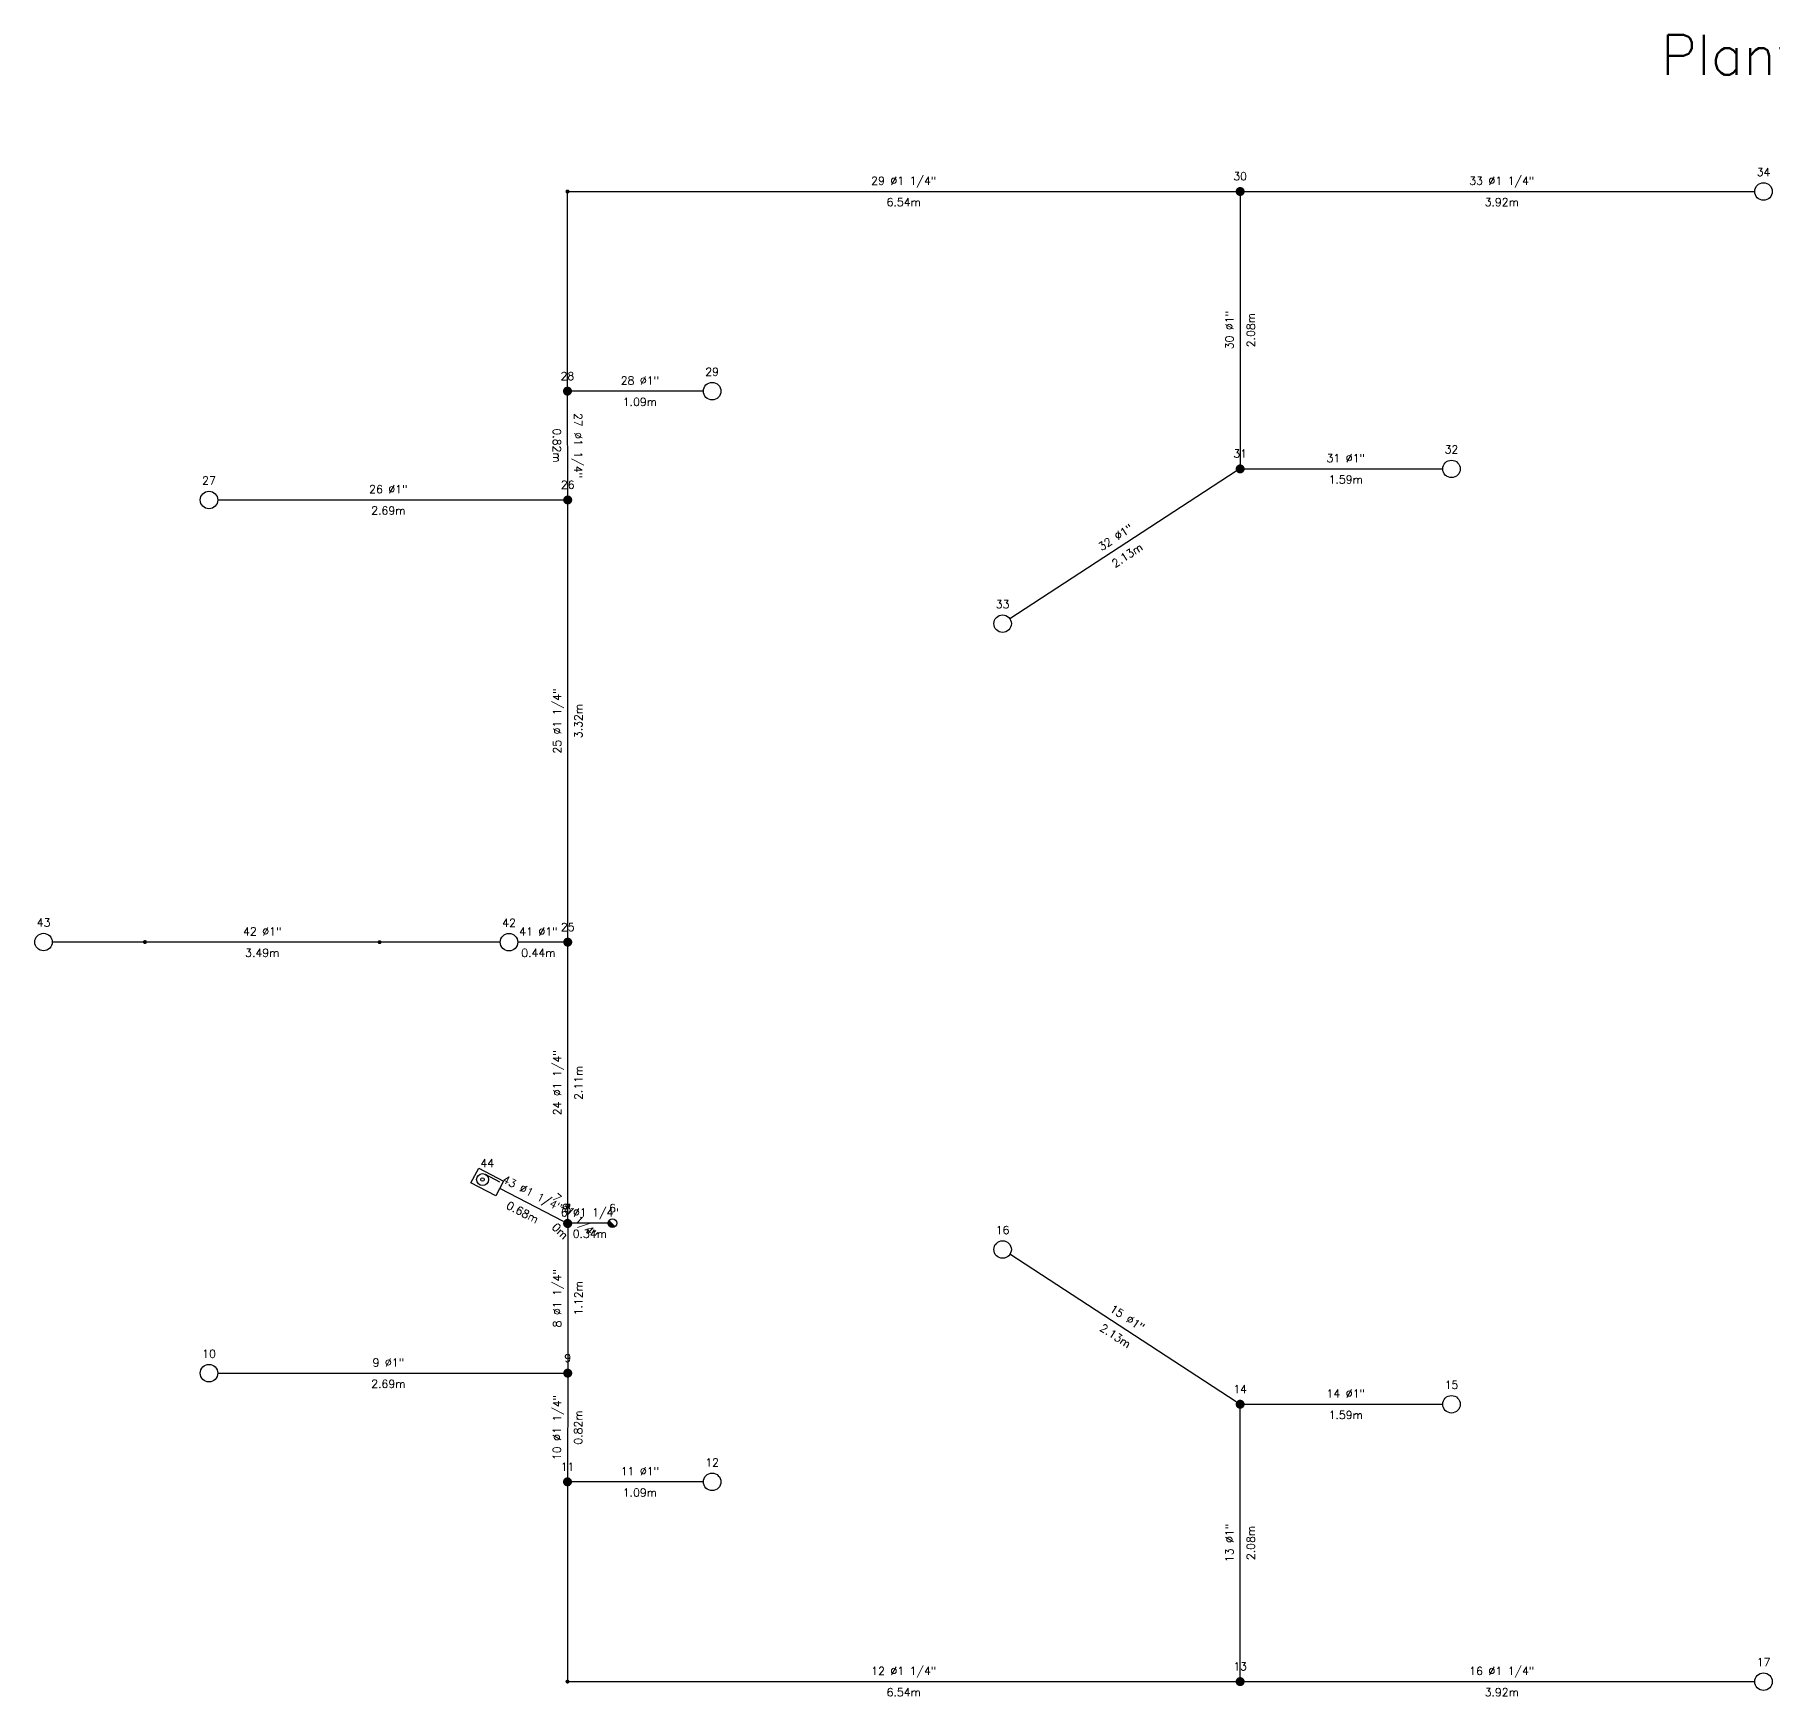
# Model space of a CAD drawing. Header units: metres. Extents: x -51.3 to 24.5, y -64.9 to 26.1.
# Drawn here: x -43.16 to -29.24, y -46.02 to -32.71 of the extents above; entities that cross this region are included whole.
import ezdxf
from ezdxf.enums import TextEntityAlignment as Align

# ---------------------------------------------------------------- set-up
doc = ezdxf.new("R2010")
doc.units = ezdxf.units.M
doc.header["$LTSCALE"] = 12.7
doc.layers.get('0').update_dxf_attribs({"linetype": 'CONTINUOUS'})
for name, color, linetype in [('TEXTO_NUDOS', 7, 'CONTINUOUS'), ('TEXTO_RAMAS', 7, 'CONTINUOUS'), ('UNIFILAR', 7, 'CONTINUOUS')]:
    doc.layers.add(name, color=color, linetype=linetype)
doc.styles.add('ROMANS', font='Romans', dxfattribs={"height": 0.0635})

# ---------------------------------------------------------------- blocks, each defined once
blk = doc.blocks.new('CONEXION_PLANTAS_IPCI')
at = {"color": 0, "linetype": 'Continuous'}
blk.add_circle((-0.004736, -0.005671), 1.5, dxfattribs=at)
for points in [[(-1.499779, 0.11617), (-1.504474, -0.033694), (0.363297, -1.459821), (0.216286, -1.489298)], [(-1.480147, 0.264817), (-1.499779, 0.11617), (0.506632, -1.415814), (0.363297, -1.459821)], [(-1.445772, 0.410761), (-1.480147, 0.264817), (0.644856, -1.357718), (0.506632, -1.415814)], [(-1.396999, 0.552544), (-1.445772, 0.410761), (0.77659, -1.286112), (0.644856, -1.357718)], [(-1.334315, 0.688749), (-1.396999, 0.552544), (0.900518, -1.201713), (0.77659, -1.286112)], [(-1.258346, 0.818016), (-1.334315, 0.688749), (1.0154, -1.105363), (0.900518, -1.201713)], [(-1.169852, 0.939054), (-1.258346, 0.818016), (1.047775, -1.074419), (1.0154, -1.105363)], [(-1.069716, 1.050651), (-1.169852, 0.939054), (-0.004736, -0.005671), (1.047775, -1.074419)], [(-1.504474, -0.033694), (-1.494184, -0.183278), (0.216286, -1.489298), (0.067066, -1.503952)], [(-1.494184, -0.183278), (-1.469012, -0.331087), (0.067066, -1.503952), (-0.082871, -1.503635)], [(-1.469012, -0.331087), (-1.429209, -0.475645), (-0.082871, -1.503635), (-0.232027, -1.488351)], [(-1.429209, -0.475645), (-1.375174, -0.615507), (-0.232027, -1.488351), (-0.378913, -1.458252)], [(-1.375174, -0.615507), (-1.307445, -0.749276), (-0.378913, -1.458252), (-0.52206, -1.41364)], [(-1.307445, -0.749276), (-1.226701, -0.875615), (-0.52206, -1.41364), (-0.660037, -1.35496)], [(-1.226701, -0.875615), (-1.133746, -0.993262), (-0.660037, -1.35496), (-0.791468, -1.282798)], [(-1.133746, -0.993262), (-1.029511, -1.101041), (-0.791468, -1.282798), (-0.915037, -1.197876)]]:
    blk.add_solid(points, dxfattribs=at)
blk = doc.blocks.new('BOCA_INCENDIOS_IPCI')
at = {"color": 0, "linetype": 'Continuous'}
for p, q in [((-2, 1.2), (2, 1.2)), ((-2, -1.2), (-2, 1.2)), ((-0.75, 0.85), (1.535532, 0.85)), ((2, 1.2), (2, -1.2)), ((2, -1.2), (-2, -1.2))]:
    blk.add_line(p, q, dxfattribs=at)
for radius in [0.85, 0.25]:
    blk.add_circle((-0.75, 0), radius, dxfattribs=at)
blk = doc.blocks.new('NUDO_PASO_IPCI')
at = {"color": 0, "linetype": 'Continuous'}
for points in [[(-0.742494, 0.10584), (-0.749351, 0.031185), (-0.748721, -0.043781), (-0.749351, 0.031185)], [(-0.728219, 0.179437), (-0.742494, 0.10584), (-0.74061, -0.118309), (-0.748721, -0.043781)], [(-0.706667, 0.251241), (-0.728219, 0.179437), (-0.725099, -0.191656), (-0.74061, -0.118309)], [(-0.678054, 0.320535), (-0.706667, 0.251241), (-0.702343, -0.263087), (-0.725099, -0.191656)], [(-0.642667, 0.386626), (-0.678054, 0.320535), (-0.672569, -0.33189), (-0.702343, -0.263087)], [(-0.600858, 0.448854), (-0.642667, 0.386626), (-0.636075, -0.397377), (-0.672569, -0.33189)], [(-0.553045, 0.506597), (-0.600858, 0.448854), (-0.593226, -0.458893), (-0.636075, -0.397377)], [(-0.499707, 0.559279), (-0.553045, 0.506597), (-0.544449, -0.515825), (-0.593226, -0.458893)], [(-0.441376, 0.606372), (-0.499707, 0.559279), (-0.490233, -0.567602), (-0.544449, -0.515825)], [(-0.378635, 0.647407), (-0.441376, 0.606372), (-0.431118, -0.613708), (-0.490233, -0.567602)], [(-0.31211, 0.681973), (-0.378635, 0.647407), (-0.367696, -0.653682), (-0.431118, -0.613708)], [(-0.242467, 0.709725), (-0.31211, 0.681973), (-0.300599, -0.687124), (-0.367696, -0.653682)], [(-0.170402, 0.730386), (-0.242467, 0.709725), (-0.2305, -0.713702), (-0.300599, -0.687124)], [(-0.096633, 0.743749), (-0.170402, 0.730386), (-0.158097, -0.733148), (-0.2305, -0.713702)], [(-0.0219, 0.74968), (-0.096633, 0.743749), (-0.084114, -0.745268), (-0.158097, -0.733148)], [(0.053053, 0.748121), (-0.0219, 0.74968), (-0.009291, -0.749942), (-0.084114, -0.745268)], [(0.127475, 0.739087), (0.053053, 0.748121), (0.065624, -0.747123), (-0.009291, -0.749942)], [(0.200624, 0.722669), (0.127475, 0.739087), (0.139884, -0.736839), (0.065624, -0.747123)], [(0.271768, 0.699029), (0.200624, 0.722669), (0.212747, -0.719193), (0.139884, -0.736839)], [(0.340197, 0.668406), (0.271768, 0.699029), (0.283483, -0.694361), (0.212747, -0.719193)], [(0.405227, 0.631103), (0.340197, 0.668406), (0.351388, -0.662591), (0.283483, -0.694361)], [(0.466207, 0.587495), (0.405227, 0.631103), (0.415781, -0.624201), (0.351388, -0.662591)], [(0.52253, 0.538017), (0.466207, 0.587495), (0.47602, -0.579573), (0.415781, -0.624201)], [(0.573632, 0.483163), (0.52253, 0.538017), (0.531502, -0.529155), (0.47602, -0.579573)], [(0.619002, 0.423482), (0.573632, 0.483163), (0.581674, -0.47345), (0.531502, -0.529155)], [(0.658187, 0.359569), (0.619002, 0.423482), (0.626035, -0.413014), (0.581674, -0.47345)], [(0.690796, 0.292064), (0.658187, 0.359569), (0.66414, -0.348452), (0.626035, -0.413014)], [(0.716502, 0.22164), (0.690796, 0.292064), (0.695609, -0.280407), (0.66414, -0.348452)], [(0.73505, 0.149002), (0.716502, 0.22164), (0.720128, -0.209562), (0.695609, -0.280407)], [(0.746253, 0.074875), (0.73505, 0.149002), (0.737451, -0.136622), (0.720128, -0.209562)], [(0.75, 0), (0.746253, 0.074875), (0.747407, -0.062317), (0.737451, -0.136622)]]:
    blk.add_solid(points, dxfattribs=at)
blk = doc.blocks.new('ROCIADOR_AUTOMATICO_IPCI')
at = {"color": 0, "linetype": 'Continuous'}
blk.add_circle((-0.004736, -0.005671), 1.5, dxfattribs=at)
blk = doc.blocks.new('NUDO_DERIVACION_IPCI')
at = {"color": 0, "linetype": 'Continuous'}
for points in [[(-0.742494, 0.10584), (-0.749351, 0.031185), (-0.748721, -0.043781), (-0.749351, 0.031185)], [(-0.728219, 0.179437), (-0.742494, 0.10584), (-0.74061, -0.118309), (-0.748721, -0.043781)], [(-0.706667, 0.251241), (-0.728219, 0.179437), (-0.725099, -0.191656), (-0.74061, -0.118309)], [(-0.678054, 0.320535), (-0.706667, 0.251241), (-0.702343, -0.263087), (-0.725099, -0.191656)], [(-0.642667, 0.386626), (-0.678054, 0.320535), (-0.672569, -0.33189), (-0.702343, -0.263087)], [(-0.600858, 0.448854), (-0.642667, 0.386626), (-0.636075, -0.397377), (-0.672569, -0.33189)], [(-0.553045, 0.506597), (-0.600858, 0.448854), (-0.593226, -0.458893), (-0.636075, -0.397377)], [(-0.499707, 0.559279), (-0.553045, 0.506597), (-0.544449, -0.515825), (-0.593226, -0.458893)], [(-0.441376, 0.606372), (-0.499707, 0.559279), (-0.490233, -0.567602), (-0.544449, -0.515825)], [(-0.378635, 0.647407), (-0.441376, 0.606372), (-0.431118, -0.613708), (-0.490233, -0.567602)], [(-0.31211, 0.681973), (-0.378635, 0.647407), (-0.367696, -0.653682), (-0.431118, -0.613708)], [(-0.242467, 0.709725), (-0.31211, 0.681973), (-0.300599, -0.687124), (-0.367696, -0.653682)], [(-0.170402, 0.730386), (-0.242467, 0.709725), (-0.2305, -0.713702), (-0.300599, -0.687124)], [(-0.096633, 0.743749), (-0.170402, 0.730386), (-0.158097, -0.733148), (-0.2305, -0.713702)], [(-0.0219, 0.74968), (-0.096633, 0.743749), (-0.084114, -0.745268), (-0.158097, -0.733148)], [(0.053053, 0.748121), (-0.0219, 0.74968), (-0.009291, -0.749942), (-0.084114, -0.745268)], [(0.127475, 0.739087), (0.053053, 0.748121), (0.065624, -0.747123), (-0.009291, -0.749942)], [(0.200624, 0.722669), (0.127475, 0.739087), (0.139884, -0.736839), (0.065624, -0.747123)], [(0.271768, 0.699029), (0.200624, 0.722669), (0.212747, -0.719193), (0.139884, -0.736839)], [(0.340197, 0.668406), (0.271768, 0.699029), (0.283483, -0.694361), (0.212747, -0.719193)], [(0.405227, 0.631103), (0.340197, 0.668406), (0.351388, -0.662591), (0.283483, -0.694361)], [(0.466207, 0.587495), (0.405227, 0.631103), (0.415781, -0.624201), (0.351388, -0.662591)], [(0.52253, 0.538017), (0.466207, 0.587495), (0.47602, -0.579573), (0.415781, -0.624201)], [(0.573632, 0.483163), (0.52253, 0.538017), (0.531502, -0.529155), (0.47602, -0.579573)], [(0.619002, 0.423482), (0.573632, 0.483163), (0.581674, -0.47345), (0.531502, -0.529155)], [(0.658187, 0.359569), (0.619002, 0.423482), (0.626035, -0.413014), (0.581674, -0.47345)], [(0.690796, 0.292064), (0.658187, 0.359569), (0.66414, -0.348452), (0.626035, -0.413014)], [(0.716502, 0.22164), (0.690796, 0.292064), (0.695609, -0.280407), (0.66414, -0.348452)], [(0.73505, 0.149002), (0.716502, 0.22164), (0.720128, -0.209562), (0.695609, -0.280407)], [(0.746253, 0.074875), (0.73505, 0.149002), (0.737451, -0.136622), (0.720128, -0.209562)], [(0.75, 0), (0.746253, 0.074875), (0.747407, -0.062317), (0.737451, -0.136622)]]:
    blk.add_solid(points, dxfattribs=at)

msp = doc.modelspace()

# ---------------------------------------------------------------- linework, layer by layer
at = {"layer": 'UNIFILAR', "color": 94, "linetype": 'Continuous'}
for p, q in [((-38.891, -35.529, 2.672), (-38.891, -33.981, 2.672)), ((-38.875, -33.965, 2.672), (-33.539, -33.965, 2.672)), ((-33.502, -34.001, 2.672), (-33.502, -36.151, 2.672)), ((-33.466, -33.965, 2.672), (-29.379, -33.965, 2.672)), ((-38.889, -36.401, 2.672), (-38.891, -35.601, 2.672)), ((-37.802, -35.565, 2.672), (-38.855, -35.565, 2.672)), ((-33.466, -36.188, 2.672), (-31.879, -36.188, 2.672)), ((-33.533, -36.207, 2.672), (-35.346, -37.39, 2.672)), ((-41.693, -36.437, 2.672), (-38.925, -36.437, 2.672)), ((-38.889, -39.945, 2.672), (-38.889, -36.473, 2.672)), ((-42.292, -39.98, 1.475), (-43.018, -39.98, 1.475)), ((-40.412, -39.981, 2.672), (-42.26, -39.98, 1.475)), ((-39.429, -39.981, 2.672), (-40.38, -39.981, 2.672)), ((-38.925, -39.981, 2.672), (-39.289, -39.981, 2.672)), ((-38.889, -42.2, 2.672), (-38.889, -40.017, 2.672)), ((-38.922, -42.219, 1.603), (-39.434, -41.955, 1.603)), ((-38.893, -42.233), (-38.89, -42.235, 1.603)), ((-38.89, -42.235, 1.603), (-38.889, -42.236, 2.672)), ((-38.889, -42.272, 2.672), (-38.889, -43.399, 2.672)), ((-38.566, -42.233), (-38.877, -42.233)), ((-33.533, -43.665, 2.672), (-35.346, -42.482, 2.672)), ((-41.693, -43.435, 2.672), (-38.925, -43.435, 2.672)), ((-38.889, -43.471, 2.672), (-38.891, -44.27, 2.672)), ((-33.466, -43.684, 2.672), (-31.879, -43.684, 2.672)), ((-33.502, -45.871, 2.672), (-33.502, -43.72, 2.672)), ((-38.891, -44.342, 2.672), (-38.891, -45.891, 2.672)), ((-37.802, -44.306, 2.672), (-38.855, -44.306, 2.672)), ((-38.875, -45.907, 2.672), (-33.539, -45.907, 2.672)), ((-33.466, -45.907, 2.672), (-29.379, -45.907, 2.672))]:
    msp.add_line(p, q, dxfattribs=at)

# ---------------------------------------------------------------- block references
at = {"layer": 'UNIFILAR', "color": 94, "linetype": 'Continuous', "zscale": 1.06860841396}
for name, p, xscale, yscale in [('NUDO_PASO_IPCI', (-38.891, -33.965, 2.672), 0.0213721682792, 0.0213721682792), ('NUDO_DERIVACION_IPCI', (-33.502, -33.965, 2.672), 0.04808737862819999, 0.04808737862819999), ('ROCIADOR_AUTOMATICO_IPCI', (-29.309, -33.965, 2.672), 0.04675161811074999, 0.04675161811074999), ('NUDO_DERIVACION_IPCI', (-38.891, -35.565, 2.672), 0.04808737862819999, 0.04808737862819999), ('ROCIADOR_AUTOMATICO_IPCI', (-37.732, -35.565, 2.672), 0.04675161811074999, 0.04675161811074999), ('NUDO_DERIVACION_IPCI', (-33.502, -36.188, 2.672), 0.04808737862819999, 0.04808737862819999), ('ROCIADOR_AUTOMATICO_IPCI', (-31.809, -36.188, 2.672), 0.04675161811074999, 0.04675161811074999), ('ROCIADOR_AUTOMATICO_IPCI', (-41.763, -36.437, 2.672), 0.04675161811074999, 0.04675161811074999), ('NUDO_DERIVACION_IPCI', (-38.889, -36.437, 2.672), 0.04808737862819999, 0.04808737862819999), ('ROCIADOR_AUTOMATICO_IPCI', (-35.405, -37.428, 2.672), 0.04675161811074999, 0.04675161811074999), ('ROCIADOR_AUTOMATICO_IPCI', (-43.088, -39.98, 1.475), 0.04675161811074999, 0.04675161811074999), ('ROCIADOR_AUTOMATICO_IPCI', (-39.359, -39.981, 2.672), 0.04675161811074999, 0.04675161811074999), ('NUDO_DERIVACION_IPCI', (-38.889, -39.981, 2.672), 0.04808737862819999, 0.04808737862819999), ('NUDO_PASO_IPCI', (-42.276, -39.98, 1.475), 0.0213721682792, 0.0213721682792), ('NUDO_PASO_IPCI', (-40.396, -39.981, 2.672), 0.0213721682792, 0.0213721682792), ('NUDO_DERIVACION_IPCI', (-38.89, -42.235, 1.603), 0.04808737862819999, 0.04808737862819999), ('NUDO_DERIVACION_IPCI', (-38.889, -42.236, 2.672), 0.04808737862819999, 0.04808737862819999), ('NUDO_PASO_IPCI', (-38.893, -42.233), 0.0213721682792, 0.0213721682792), ('CONEXION_PLANTAS_IPCI', (-38.531, -42.233), 0.02350938510712, 0.02350938510712), ('ROCIADOR_AUTOMATICO_IPCI', (-35.405, -42.444, 2.672), 0.04675161811074999, 0.04675161811074999), ('ROCIADOR_AUTOMATICO_IPCI', (-41.763, -43.435, 2.672), 0.04675161811074999, 0.04675161811074999), ('NUDO_DERIVACION_IPCI', (-38.889, -43.435, 2.672), 0.04808737862819999, 0.04808737862819999), ('NUDO_DERIVACION_IPCI', (-33.502, -43.684, 2.672), 0.04808737862819999, 0.04808737862819999), ('ROCIADOR_AUTOMATICO_IPCI', (-31.809, -43.684, 2.672), 0.04675161811074999, 0.04675161811074999), ('ROCIADOR_AUTOMATICO_IPCI', (-37.732, -44.306, 2.672), 0.04675161811074999, 0.04675161811074999), ('NUDO_DERIVACION_IPCI', (-38.891, -44.306, 2.672), 0.04808737862819999, 0.04808737862819999), ('NUDO_PASO_IPCI', (-38.891, -45.907, 2.672), 0.0213721682792, 0.0213721682792), ('NUDO_DERIVACION_IPCI', (-33.502, -45.907, 2.672), 0.04808737862819999, 0.04808737862819999), ('ROCIADOR_AUTOMATICO_IPCI', (-29.309, -45.907, 2.672), 0.04675161811074999, 0.04675161811074999)]:
    msp.add_blockref(name, p, dxfattribs=dict(at, xscale=xscale, yscale=yscale))
at = {"layer": 'UNIFILAR', "color": 94, "linetype": 'Continuous', "xscale": 0.05610194173289999, "yscale": 0.05610194173289999, "zscale": 1.06860841396, "rotation": 332.5}
msp.add_blockref('BOCA_INCENDIOS_IPCI', (-39.534, -41.903, 1.603), dxfattribs=at)

# ---------------------------------------------------------------- texts
at = {"color": 7, "linetype": 'Continuous', "style": 'ROMANS'}
msp.add_text('Planta Tercera', height=0.32058, dxfattribs=at).set_placement((-28.557, -32.709), align=Align.TOP_CENTER)
at = {"layer": 'TEXTO_NUDOS', "color": 94, "linetype": 'Continuous', "style": 'ROMANS'}
for s, p in [('30', (-33.502, -33.875, 2.672)), ('34', (-29.309, -33.841, 2.672)), ('28', (-38.891, -35.476, 2.672)), ('29', (-37.732, -35.442, 2.672)), ('31', (-33.502, -36.098, 2.672)), ('32', (-31.809, -36.064, 2.672)), ('27', (-41.763, -36.313, 2.672)), ('26', (-38.889, -36.347, 2.672)), ('33', (-35.405, -37.305, 2.672)), ('43', (-43.088, -39.856, 1.475)), ('42', (-39.359, -39.858, 2.672)), ('25', (-38.889, -39.892, 2.672)), ('44', (-39.534, -41.783, 1.603)), ('7', (-38.89, -42.146, 1.603)), ('8', (-38.889, -42.146, 2.672)), ('6', (-38.531, -42.144)), ('16', (-35.405, -42.32, 2.672)), ('10', (-41.763, -43.312, 2.672)), ('9', (-38.889, -43.346, 2.672)), ('14', (-33.502, -43.595, 2.672)), ('15', (-31.809, -43.561, 2.672)), ('12', (-37.732, -44.183, 2.672)), ('11', (-38.891, -44.217, 2.672)), ('13', (-33.502, -45.817, 2.672)), ('17', (-29.309, -45.783, 2.672))]:
    msp.add_text(s, height=0.0641, dxfattribs=at).set_placement(p, align=Align.CENTER)
at = {"layer": 'TEXTO_RAMAS', "color": 94, "linetype": 'Continuous', "style": 'ROMANS'}
for s, p in [('29 Ø1 1/4"', (-36.197, -33.911, 2.672)), ('33 Ø1 1/4"', (-31.406, -33.911, 2.672)), ('28 Ø1"', (-38.311, -35.512, 2.672)), ('31 Ø1"', (-32.656, -36.134, 2.672)), ('41 Ø1"', (-39.124, -39.928, 2.672)), ('6 Ø1 1/4"', (-38.712, -42.179)), ('14 Ø1"', (-32.656, -43.631, 2.672)), ('11 Ø1"', (-38.311, -44.253, 2.672)), ('12 Ø1 1/4"', (-36.197, -45.854, 2.672)), ('16 Ø1 1/4"', (-31.406, -45.854, 2.672))]:
    msp.add_text(s, height=0.0641, dxfattribs=at).set_placement(p, align=Align.CENTER)
for s, p in [('6.54m', (-36.197, -34.018, 2.672)), ('3.92m', (-31.406, -34.018, 2.672)), ('1.09m', (-38.311, -35.619, 2.672)), ('1.59m', (-32.656, -36.241, 2.672)), ('0.44m', (-39.124, -40.035, 2.672)), ('0.34m', (-38.712, -42.286)), ('1.59m', (-32.656, -43.738, 2.672)), ('1.09m', (-38.311, -44.36, 2.672)), ('6.54m', (-36.197, -45.96, 2.672)), ('3.92m', (-31.406, -45.96, 2.672))]:
    msp.add_text(s, height=0.0641, dxfattribs=at).set_placement(p, align=Align.TOP_CENTER)
for s, rotation, p in [('30 Ø1"', 90, (-33.556, -35.076, 2.672)), ('27 Ø1 1/4"', 270.1387, (-38.837, -36.001, 2.672)), ('26 Ø1"', 0.0001, (-40.326, -36.383, 2.672)), ('32 Ø1"', 33.116, (-34.483, -36.763, 2.672)), ('25 Ø1 1/4"', 90, (-38.942, -38.209, 2.672)), ('42 Ø1"', 359.9575, (-41.336, -39.927, 2.073)), ('24 Ø1 1/4"', 90, (-38.942, -41.108, 2.672)), ('43 Ø1 1/4"', 332.7535, (-39.187, -42.022, 1.603)), ('7 Ø1 1/4"', 315.4193, (-38.852, -42.197, 2.137)), ('8 Ø1 1/4"', 90, (-38.942, -42.835, 2.672)), ('15 Ø1"', 326.884, (-34.424, -43.019, 2.672)), ('9 Ø1"', 359.9999, (-40.326, -43.382, 2.672)), ('10 Ø1 1/4"', 89.8613, (-38.943, -43.871, 2.672)), ('13 Ø1"', 90, (-33.556, -44.796, 2.672))]:
    msp.add_text(s, height=0.0641, rotation=rotation, dxfattribs=at).set_placement(p, align=Align.CENTER)
for s, rotation, p in [('2.08m', 90, (-33.449, -35.076, 2.672)), ('0.82m', 270.1387, (-38.943, -36.001, 2.672)), ('2.69m', 0.0001, (-40.326, -36.49, 2.672)), ('2.13m', 33.116, (-34.424, -36.853, 2.672)), ('3.32m', 90, (-38.836, -38.209, 2.672)), ('3.49m', 359.9575, (-41.336, -40.034, 2.073)), ('2.11m', 90, (-38.836, -41.108, 2.672)), ('0.68m', 332.7535, (-39.236, -42.117, 1.603)), ('0m', 315.4193, (-38.927, -42.274, 2.137)), ('1.12m', 90, (-38.836, -42.835, 2.672)), ('2.13m', 326.884, (-34.483, -43.109, 2.672)), ('2.69m', 359.9999, (-40.326, -43.489, 2.672)), ('0.82m', 89.8613, (-38.837, -43.871, 2.672)), ('2.08m', 90, (-33.449, -44.796, 2.672))]:
    msp.add_text(s, height=0.0641, rotation=rotation, dxfattribs=at).set_placement(p, align=Align.TOP_CENTER)

doc.saveas('drawing.dxf')
